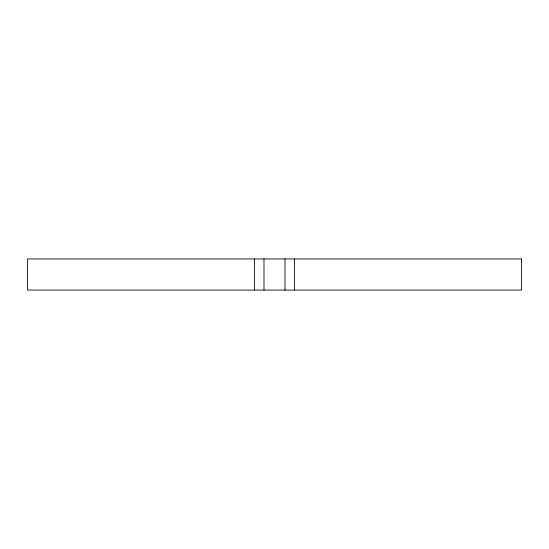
<?xml version="1.0" encoding="UTF-8"?>
<svg xmlns="http://www.w3.org/2000/svg" width="549" height="549" viewBox="0 0 549 549"><rect width="100%" height="100%" fill="white"/><g stroke="black" fill="none" stroke-linecap="round" stroke-linejoin="round"><path stroke-width="0.82" d="M294.566 258.936L294.566 290.064M285.006 258.936L285.006 290.064M263.994 258.936L263.994 290.064M254.434 258.936L254.434 290.064M521.55 258.936L27.45 258.936L27.45 290.064L521.55 290.064L521.55 258.936"/></g></svg>
